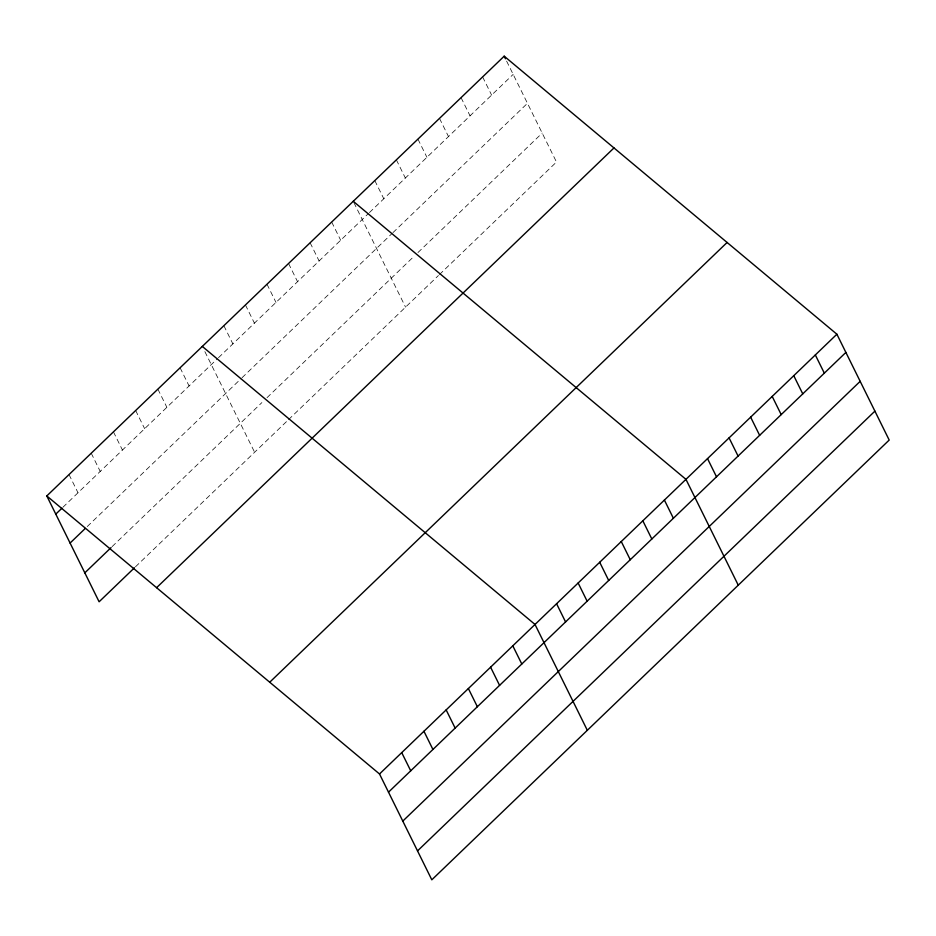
<?xml version="1.0" encoding="UTF-8"?>
<svg xmlns="http://www.w3.org/2000/svg" width="936" height="936" viewBox="0 0 936 936"><rect width="100%" height="100%" fill="white"/><g stroke="black" fill="none" stroke-linecap="round" stroke-linejoin="round"><path stroke-width="0.7" stroke-dasharray="4.68 3.51" d="M62.852 507.335L217.456 358.687M218.486 357.704L368.398 213.572M369.427 212.577L513.174 74.365M87.247 526.547L240.997 378.729M242.026 377.735L391.938 233.602M392.956 232.619L527.471 103.299M112.074 546.636L261.881 402.597M267.017 397.671L412.823 257.482M417.959 252.544L542.201 133.099M135.463 566.818L287.481 420.662M288.499 419.679L438.411 275.547M439.44 274.564L556.487 162.022L505.463 58.781M482.625 76.916L491.611 95.098M461.062 97.648L470.047 115.83M439.499 118.381L448.484 136.562M417.936 139.113L426.921 157.295M396.373 159.834L405.358 178.027M374.81 180.566L383.795 198.76M353.89 202.597L405.557 307.137M331.683 222.031L340.669 240.224M310.12 242.763L319.106 260.957M288.557 263.496L297.554 281.689M266.994 284.228L275.991 302.41M245.431 304.96L254.428 323.142M223.868 325.693L232.865 343.875M204.879 351.62L254.615 452.263M180.098 367.778L189.084 385.971M157.88 389.142L166.865 407.324M135.661 410.506L144.647 428.688M113.443 431.859L122.441 450.052M91.237 453.223L100.222 471.405M69.018 474.575L78.004 492.769"/><path stroke-width="1.4" d="M46.8 495.94L504.188 56.183L836.889 334.222L889.2 440.06L431.812 879.817L379.513 773.978L46.8 495.94L99.111 601.778L134.456 567.789M55.786 514.121L61.846 508.306M70.083 543.055L85.234 528.489M84.813 572.855L111.068 547.607M156.593 587.691L613.981 147.935M269.72 682.227L727.096 242.471M379.513 773.978L836.889 334.222M388.498 792.172L845.887 352.416M402.796 821.094L860.172 381.338M417.526 850.894L874.903 411.138M353.246 201.298L685.959 479.349L738.258 585.175M202.316 346.425L535.018 624.464L587.328 730.302M815.326 354.955L824.323 373.148M793.763 375.687L802.76 393.88M772.2 396.419L781.197 414.601M750.649 417.152L759.634 435.334M729.085 437.884L738.071 456.066M707.522 458.617L716.508 476.798M504.188 56.183L505.463 58.781M664.396 500.081L673.382 518.263M642.833 520.802L651.819 538.996M621.27 541.534L630.256 559.728M599.707 562.267L608.692 580.46M578.144 582.999L587.129 601.193M556.581 603.732L565.566 621.925M512.799 645.828L521.797 664.01M490.593 667.181L499.578 685.374M468.374 688.545L477.36 706.727M446.156 709.897L455.142 728.091M423.938 731.262L432.923 749.455M401.719 752.626L410.717 770.808"/></g></svg>
